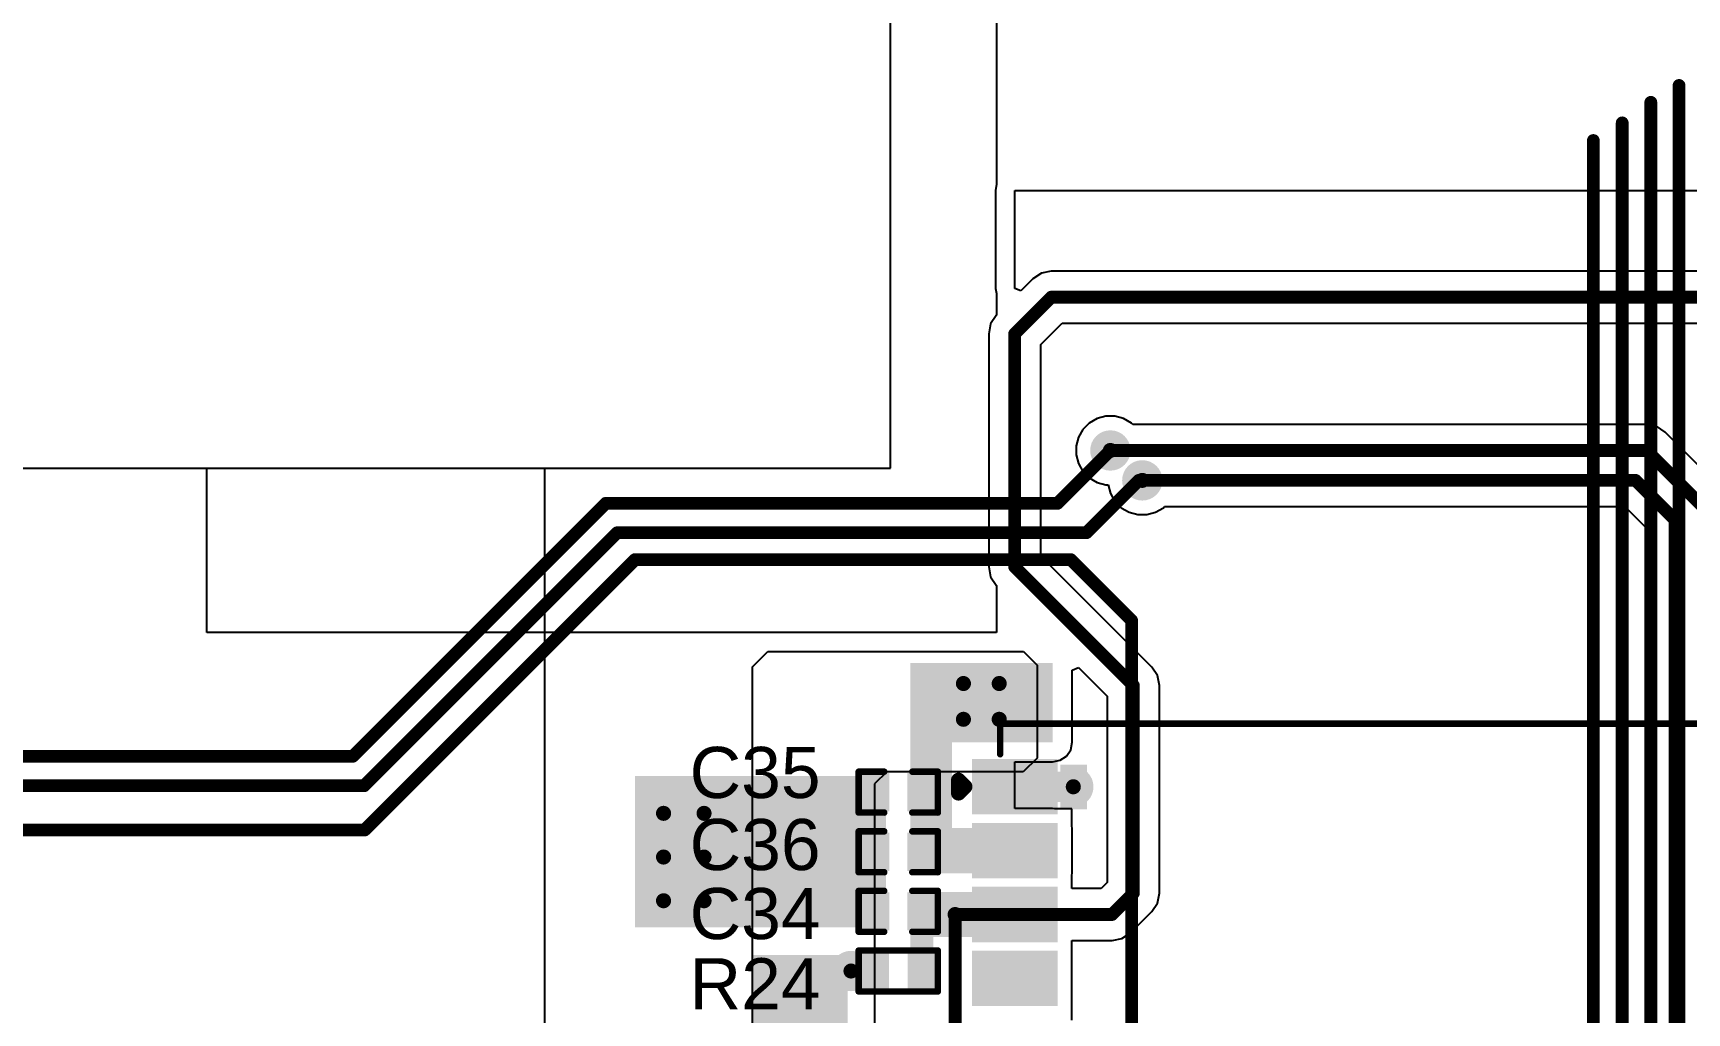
# Model space of a CAD drawing. Header units: millimetres. Extents: x -1.62 to 7.16, y -0.1 to 4.29.
# Drawn here: x 5.086 to 6.38, y 1.998 to 2.765 of the extents above; entities that cross this region are included whole.
import ezdxf

# ---------------------------------------------------------------- set-up
doc = ezdxf.new("R2010")
doc.units = ezdxf.units.MM
doc.header["$MEASUREMENT"] = 0
for name, color, linetype in [('BottomLayer', 5, 'Continuous'), ('BottomSolder', 6, 'Continuous'), ('TopLayer', 1, 'Continuous'), ('TopOverlay', 2, 'Continuous'), ('TopPaste', 8, 'Continuous'), ('TopSolder', 216, 'Continuous'), ('ViaHoleLayer', 16, 'Continuous')]:
    doc.layers.add(name, color=color, linetype=linetype)
doc.styles.add('Arial', font='', dxfattribs={"height": 0.2})
doc.styles.get('Arial').set_extended_font_data('Arial')

# ---------------------------------------------------------------- blocks, each defined once
blk = doc.blocks.new('ESP32_WROOM_32UE_N16_66')
at = {"layer": 'TopLayer'}
for points in [[(-0.374, 0.3673), (-0.315, 0.3673), (-0.315, 0.3319), (-0.374, 0.3319)], [(-0.374, 0.3173), (-0.315, 0.3173), (-0.315, 0.2819), (-0.374, 0.2819)], [(-0.374, 0.2673), (-0.315, 0.2673), (-0.315, 0.2319), (-0.374, 0.2319)], [(-0.374, 0.2173), (-0.315, 0.2173), (-0.315, 0.1819), (-0.374, 0.1819)]]:
    blk.add_hatch(color=1, dxfattribs=at).paths.add_polyline_path(points)
at = {"layer": 'TopOverlay'}
blk.add_hatch(color=2, dxfattribs=at).paths.add_polyline_path([(-0.309, 0.332), (-0.288, 0.332), (-0.288, 0.367), (-0.309, 0.367)])
at = {"layer": 'TopPaste'}
for points in [[(-0.374, 0.3673), (-0.315, 0.3673), (-0.315, 0.3319), (-0.374, 0.3319)], [(-0.374, 0.3173), (-0.315, 0.3173), (-0.315, 0.2819), (-0.374, 0.2819)], [(-0.374, 0.2673), (-0.315, 0.2673), (-0.315, 0.2319), (-0.374, 0.2319)], [(-0.374, 0.2173), (-0.315, 0.2173), (-0.315, 0.1819), (-0.374, 0.1819)]]:
    blk.add_hatch(color=8, dxfattribs=at).paths.add_polyline_path(points)
at = {"layer": 'TopSolder'}
for points in [[(-0.378, 0.3713), (-0.311, 0.3713), (-0.311, 0.3279), (-0.378, 0.3279)], [(-0.378, 0.3213), (-0.311, 0.3213), (-0.311, 0.2779), (-0.378, 0.2779)], [(-0.378, 0.2713), (-0.311, 0.2713), (-0.311, 0.2279), (-0.378, 0.2279)], [(-0.378, 0.2213), (-0.311, 0.2213), (-0.311, 0.1779), (-0.378, 0.1779)]]:
    blk.add_hatch(color=216, dxfattribs=at).paths.add_polyline_path(points)
at = {"layer": 'TopOverlay'}
for points, const_width in [([(-0.356, 0.399), (0.356, 0.399)], 0.005), ([(-0.356, 0.375), (-0.356, 0.399)], 0.005), ([(-0.3886, 0.3547), (-0.3836, 0.3497)], 0.0118), ([(-0.3886, 0.3447), (-0.3886, 0.3547)], 0.0118), ([(-0.3886, 0.3447), (-0.3836, 0.3497)], 0.0118)]:
    blk.add_lwpolyline(points, dxfattribs=dict(at, const_width=const_width))
for points, const_width in [([(-0.3573, 0.399, 1), (-0.3548, 0.399, 1)], 0.0025), ([(-0.3573, 0.399, 1), (-0.3548, 0.399, 1)], 0.0025), ([(-0.3573, 0.375, 1), (-0.3548, 0.375, 1)], 0.0025), ([(-0.3916, 0.3547, 1), (-0.3857, 0.3547, 1)], 0.00591), ([(-0.3916, 0.3547, 1), (-0.3857, 0.3547, 1)], 0.00591), ([(-0.3916, 0.3447, 1), (-0.3857, 0.3447, 1)], 0.00591), ([(-0.3916, 0.3447, 1), (-0.3857, 0.3447, 1)], 0.00591), ([(-0.3866, 0.3497, 1), (-0.3807, 0.3497, 1)], 0.00591), ([(-0.3866, 0.3497, 1), (-0.3807, 0.3497, 1)], 0.00591)]:
    blk.add_lwpolyline(points, format="xyb", close=True, dxfattribs=dict(at, const_width=const_width))
blk = doc.blocks.new('R___0402_109')
at = {"layer": 'TopLayer'}
for points in [[(-0.0275, -0.0125), (-0.0275, 0.0125), (-0.0095, 0.0125), (-0.0095, -0.0125)], [(0.0095, -0.0125), (0.0095, 0.0125), (0.0275, 0.0125), (0.0275, -0.0125)]]:
    blk.add_hatch(color=1, dxfattribs=at).paths.add_polyline_path(points)
at = {"layer": 'TopPaste'}
for points in [[(-0.0275, -0.0125), (-0.0275, 0.0125), (-0.0095, 0.0125), (-0.0095, -0.0125)], [(0.0095, -0.0125), (0.0095, 0.0125), (0.0275, 0.0125), (0.0275, -0.0125)]]:
    blk.add_hatch(color=8, dxfattribs=at).paths.add_polyline_path(points)
at = {"layer": 'TopSolder'}
for points in [[(-0.0297, -0.0147), (-0.0297, 0.0147), (-0.0073, 0.0147), (-0.0073, -0.0147)], [(0.0073, -0.0147), (0.0073, 0.0147), (0.0297, 0.0147), (0.0297, -0.0147)]]:
    blk.add_hatch(color=216, dxfattribs=at).paths.add_polyline_path(points)
at = {"layer": 'TopOverlay'}
for points, const_width in [([(0.031, 0.016), (-0.031, 0.016)], 0.005), ([(-0.031, 0.016), (-0.031, -0.016)], 0.005), ([(0.031, 0.016), (0.031, -0.016)], 0.005), ([(0.031, -0.016), (-0.031, -0.016)], 0.005), ([(0.032, -0.017), (-0.032, -0.017)], 0.000127)]:
    blk.add_lwpolyline(points, dxfattribs=dict(at, const_width=const_width))
for points, const_width in [([(-0.0323, 0.016, 1), (-0.0297, 0.016, 1)], 0.0025), ([(-0.0323, 0.016, 1), (-0.0297, 0.016, 1)], 0.0025), ([(0.0297, 0.016, 1), (0.0323, 0.016, 1)], 0.0025), ([(0.0297, 0.016, 1), (0.0323, 0.016, 1)], 0.0025), ([(-0.0323, -0.016, 1), (-0.0297, -0.016, 1)], 0.0025), ([(-0.0323, -0.016, 1), (-0.0297, -0.016, 1)], 0.0025), ([(-0.032, -0.017, 1), (-0.032, -0.017, 1)], 0.0000635), ([(0.0297, -0.016, 1), (0.0323, -0.016, 1)], 0.0025), ([(0.0297, -0.016, 1), (0.0323, -0.016, 1)], 0.0025), ([(0.032, -0.017, 1), (0.032, -0.017, 1)], 0.0000635)]:
    blk.add_lwpolyline(points, format="xyb", close=True, dxfattribs=dict(at, const_width=const_width))
blk = doc.blocks.new('C___0402_196')
at = {"layer": 'TopLayer'}
for points in [[(-0.0275, -0.0125), (-0.0275, 0.0125), (-0.0095, 0.0125), (-0.0095, -0.0125)], [(0.0095, -0.0125), (0.0095, 0.0125), (0.0275, 0.0125), (0.0275, -0.0125)]]:
    blk.add_hatch(color=1, dxfattribs=at).paths.add_polyline_path(points)
at = {"layer": 'TopPaste'}
for points in [[(-0.0275, -0.0125), (-0.0275, 0.0125), (-0.0095, 0.0125), (-0.0095, -0.0125)], [(0.0095, -0.0125), (0.0095, 0.0125), (0.0275, 0.0125), (0.0275, -0.0125)]]:
    blk.add_hatch(color=8, dxfattribs=at).paths.add_polyline_path(points)
at = {"layer": 'TopSolder'}
for points in [[(-0.0299, -0.0149), (-0.0299, 0.0149), (-0.0071, 0.0149), (-0.0071, -0.0149)], [(0.0071, -0.0149), (0.0071, 0.0149), (0.0299, 0.0149), (0.0299, -0.0149)]]:
    blk.add_hatch(color=216, dxfattribs=at).paths.add_polyline_path(points)
at = {"layer": 'TopOverlay', "const_width": 0.005}
for points in [[(-0.031, -0.016), (-0.031, 0.016)], [(-0.031, 0.016), (-0.011, 0.016)], [(0.011, 0.016), (0.031, 0.016)], [(0.031, -0.016), (0.031, 0.016)], [(-0.031, -0.016), (-0.011, -0.016)], [(0.011, -0.016), (0.031, -0.016)]]:
    blk.add_lwpolyline(points, dxfattribs=at)
at = {"layer": 'TopOverlay', "const_width": 0.0025}
for points in [[(-0.0323, 0.016, 1), (-0.0297, 0.016, 1)], [(-0.0323, 0.016, 1), (-0.0297, 0.016, 1)], [(-0.0123, 0.016, 1), (-0.0097, 0.016, 1)], [(0.0097, 0.016, 1), (0.0123, 0.016, 1)], [(0.0297, 0.016, 1), (0.0323, 0.016, 1)], [(0.0297, 0.016, 1), (0.0323, 0.016, 1)], [(-0.0323, -0.016, 1), (-0.0297, -0.016, 1)], [(-0.0323, -0.016, 1), (-0.0297, -0.016, 1)], [(-0.0123, -0.016, 1), (-0.0097, -0.016, 1)], [(0.0097, -0.016, 1), (0.0123, -0.016, 1)], [(0.0297, -0.016, 1), (0.0323, -0.016, 1)], [(0.0297, -0.016, 1), (0.0323, -0.016, 1)]]:
    blk.add_lwpolyline(points, format="xyb", close=True, dxfattribs=at)
blk = doc.blocks.new('C___0402_197')
at = {"layer": 'TopLayer'}
for points in [[(-0.0275, -0.0125), (-0.0275, 0.0125), (-0.0095, 0.0125), (-0.0095, -0.0125)], [(0.0095, -0.0125), (0.0095, 0.0125), (0.0275, 0.0125), (0.0275, -0.0125)]]:
    blk.add_hatch(color=1, dxfattribs=at).paths.add_polyline_path(points)
at = {"layer": 'TopPaste'}
for points in [[(-0.0275, -0.0125), (-0.0275, 0.0125), (-0.0095, 0.0125), (-0.0095, -0.0125)], [(0.0095, -0.0125), (0.0095, 0.0125), (0.0275, 0.0125), (0.0275, -0.0125)]]:
    blk.add_hatch(color=8, dxfattribs=at).paths.add_polyline_path(points)
at = {"layer": 'TopSolder'}
for points in [[(-0.0299, -0.0149), (-0.0299, 0.0149), (-0.0071, 0.0149), (-0.0071, -0.0149)], [(0.0071, -0.0149), (0.0071, 0.0149), (0.0299, 0.0149), (0.0299, -0.0149)]]:
    blk.add_hatch(color=216, dxfattribs=at).paths.add_polyline_path(points)
at = {"layer": 'TopOverlay', "const_width": 0.005}
for points in [[(-0.031, -0.016), (-0.031, 0.016)], [(-0.031, 0.016), (-0.011, 0.016)], [(0.011, 0.016), (0.031, 0.016)], [(0.031, -0.016), (0.031, 0.016)], [(-0.031, -0.016), (-0.011, -0.016)], [(0.011, -0.016), (0.031, -0.016)]]:
    blk.add_lwpolyline(points, dxfattribs=at)
at = {"layer": 'TopOverlay', "const_width": 0.0025}
for points in [[(-0.0323, 0.016, 1), (-0.0297, 0.016, 1)], [(-0.0323, 0.016, 1), (-0.0297, 0.016, 1)], [(-0.0123, 0.016, 1), (-0.0097, 0.016, 1)], [(0.0097, 0.016, 1), (0.0123, 0.016, 1)], [(0.0297, 0.016, 1), (0.0323, 0.016, 1)], [(0.0297, 0.016, 1), (0.0323, 0.016, 1)], [(-0.0323, -0.016, 1), (-0.0297, -0.016, 1)], [(-0.0323, -0.016, 1), (-0.0297, -0.016, 1)], [(-0.0123, -0.016, 1), (-0.0097, -0.016, 1)], [(0.0097, -0.016, 1), (0.0123, -0.016, 1)], [(0.0297, -0.016, 1), (0.0323, -0.016, 1)], [(0.0297, -0.016, 1), (0.0323, -0.016, 1)]]:
    blk.add_lwpolyline(points, format="xyb", close=True, dxfattribs=at)
blk = doc.blocks.new('C___0402_198')
at = {"layer": 'TopLayer'}
for points in [[(-0.0275, -0.0125), (-0.0275, 0.0125), (-0.0095, 0.0125), (-0.0095, -0.0125)], [(0.0095, -0.0125), (0.0095, 0.0125), (0.0275, 0.0125), (0.0275, -0.0125)]]:
    blk.add_hatch(color=1, dxfattribs=at).paths.add_polyline_path(points)
at = {"layer": 'TopPaste'}
for points in [[(-0.0275, -0.0125), (-0.0275, 0.0125), (-0.0095, 0.0125), (-0.0095, -0.0125)], [(0.0095, -0.0125), (0.0095, 0.0125), (0.0275, 0.0125), (0.0275, -0.0125)]]:
    blk.add_hatch(color=8, dxfattribs=at).paths.add_polyline_path(points)
at = {"layer": 'TopSolder'}
for points in [[(-0.0299, -0.0149), (-0.0299, 0.0149), (-0.0071, 0.0149), (-0.0071, -0.0149)], [(0.0071, -0.0149), (0.0071, 0.0149), (0.0299, 0.0149), (0.0299, -0.0149)]]:
    blk.add_hatch(color=216, dxfattribs=at).paths.add_polyline_path(points)
at = {"layer": 'TopOverlay', "const_width": 0.005}
for points in [[(-0.031, -0.016), (-0.031, 0.016)], [(-0.031, 0.016), (-0.011, 0.016)], [(0.011, 0.016), (0.031, 0.016)], [(0.031, -0.016), (0.031, 0.016)], [(-0.031, -0.016), (-0.011, -0.016)], [(0.011, -0.016), (0.031, -0.016)]]:
    blk.add_lwpolyline(points, dxfattribs=at)
at = {"layer": 'TopOverlay', "const_width": 0.0025}
for points in [[(-0.0323, 0.016, 1), (-0.0297, 0.016, 1)], [(-0.0323, 0.016, 1), (-0.0297, 0.016, 1)], [(-0.0123, 0.016, 1), (-0.0097, 0.016, 1)], [(0.0097, 0.016, 1), (0.0123, 0.016, 1)], [(0.0297, 0.016, 1), (0.0323, 0.016, 1)], [(0.0297, 0.016, 1), (0.0323, 0.016, 1)], [(-0.0323, -0.016, 1), (-0.0297, -0.016, 1)], [(-0.0323, -0.016, 1), (-0.0297, -0.016, 1)], [(-0.0123, -0.016, 1), (-0.0097, -0.016, 1)], [(0.0097, -0.016, 1), (0.0123, -0.016, 1)], [(0.0297, -0.016, 1), (0.0323, -0.016, 1)], [(0.0297, -0.016, 1), (0.0323, -0.016, 1)]]:
    blk.add_lwpolyline(points, format="xyb", close=True, dxfattribs=at)

msp = doc.modelspace()

# ---------------------------------------------------------------- hatches: boundary and pattern name
at = {"layer": 'BottomLayer'}
h = msp.add_hatch(color=5, dxfattribs=at)
edge = h.paths.add_edge_path()
edge.add_arc((5.929, 2.4384), 0.0118, 0, 360)
h = msp.add_hatch(color=5, dxfattribs=at)
edge = h.paths.add_edge_path()
edge.add_arc((5.954, 2.415), 0.0118, 0, 360)
h = msp.add_hatch(color=5, dxfattribs=at)
edge = h.paths.add_edge_path()
edge.add_arc((5.814, 2.256), 0.0118, 0, 360)
h = msp.add_hatch(color=5, dxfattribs=at)
edge = h.paths.add_edge_path()
edge.add_arc((5.842, 2.256), 0.0118, 0, 360)
h = msp.add_hatch(color=5, dxfattribs=at)
edge = h.paths.add_edge_path()
edge.add_arc((5.814, 2.228), 0.0118, 0, 360)
h = msp.add_hatch(color=5, dxfattribs=at)
edge = h.paths.add_edge_path()
edge.add_arc((5.842, 2.228), 0.0118, 0, 360)
h = msp.add_hatch(color=5, dxfattribs=at)
edge = h.paths.add_edge_path()
edge.add_arc((5.9, 2.1752), 0.0118, 0, 360)
h = msp.add_hatch(color=5, dxfattribs=at)
edge = h.paths.add_edge_path()
edge.add_arc((5.5793, 2.1544), 0.0118, 0, 360)
h = msp.add_hatch(color=5, dxfattribs=at)
edge = h.paths.add_edge_path()
edge.add_arc((5.611, 2.1544), 0.0118, 0, 360)
h = msp.add_hatch(color=5, dxfattribs=at)
edge = h.paths.add_edge_path()
edge.add_arc((5.5793, 2.1202), 0.0118, 0, 360)
h = msp.add_hatch(color=5, dxfattribs=at)
edge = h.paths.add_edge_path()
edge.add_arc((5.611, 2.1202), 0.0118, 0, 360)
h = msp.add_hatch(color=5, dxfattribs=at)
edge = h.paths.add_edge_path()
edge.add_arc((5.5793, 2.086), 0.0118, 0, 360)
h = msp.add_hatch(color=5, dxfattribs=at)
edge = h.paths.add_edge_path()
edge.add_arc((5.611, 2.086), 0.0118, 0, 360)
h = msp.add_hatch(color=5, dxfattribs=at)
edge = h.paths.add_edge_path()
edge.add_arc((5.8075, 2.0752), 0.0118, 0, 360)
h = msp.add_hatch(color=5, dxfattribs=at)
edge = h.paths.add_edge_path()
edge.add_arc((5.726, 2.031), 0.0118, 0, 360)
at = {"layer": 'BottomSolder'}
h = msp.add_hatch(color=6, dxfattribs=at)
edge = h.paths.add_edge_path()
edge.add_arc((5.929, 2.4384), 0.0158, 0, 360)
h = msp.add_hatch(color=6, dxfattribs=at)
edge = h.paths.add_edge_path()
edge.add_arc((5.954, 2.415), 0.0158, 0, 360)
h = msp.add_hatch(color=6, dxfattribs=at)
edge = h.paths.add_edge_path()
edge.add_arc((5.814, 2.256), 0.0158, 0, 360)
h = msp.add_hatch(color=6, dxfattribs=at)
edge = h.paths.add_edge_path()
edge.add_arc((5.842, 2.256), 0.0158, 0, 360)
h = msp.add_hatch(color=6, dxfattribs=at)
edge = h.paths.add_edge_path()
edge.add_arc((5.814, 2.228), 0.0158, 0, 360)
h = msp.add_hatch(color=6, dxfattribs=at)
edge = h.paths.add_edge_path()
edge.add_arc((5.842, 2.228), 0.0158, 0, 360)
h = msp.add_hatch(color=6, dxfattribs=at)
edge = h.paths.add_edge_path()
edge.add_arc((5.9, 2.1752), 0.0158, 0, 360)
h = msp.add_hatch(color=6, dxfattribs=at)
edge = h.paths.add_edge_path()
edge.add_arc((5.5793, 2.1544), 0.0158, 0, 360)
h = msp.add_hatch(color=6, dxfattribs=at)
edge = h.paths.add_edge_path()
edge.add_arc((5.611, 2.1544), 0.0158, 0, 360)
h = msp.add_hatch(color=6, dxfattribs=at)
edge = h.paths.add_edge_path()
edge.add_arc((5.5793, 2.1202), 0.0158, 0, 360)
h = msp.add_hatch(color=6, dxfattribs=at)
edge = h.paths.add_edge_path()
edge.add_arc((5.611, 2.1202), 0.0158, 0, 360)
h = msp.add_hatch(color=6, dxfattribs=at)
edge = h.paths.add_edge_path()
edge.add_arc((5.5793, 2.086), 0.0158, 0, 360)
h = msp.add_hatch(color=6, dxfattribs=at)
edge = h.paths.add_edge_path()
edge.add_arc((5.611, 2.086), 0.0158, 0, 360)
h = msp.add_hatch(color=6, dxfattribs=at)
edge = h.paths.add_edge_path()
edge.add_arc((5.8075, 2.0752), 0.0158, 0, 360)
h = msp.add_hatch(color=6, dxfattribs=at)
edge = h.paths.add_edge_path()
edge.add_arc((5.726, 2.031), 0.0158, 0, 360)
at = {"layer": 'TopLayer'}
h = msp.add_hatch(color=1, dxfattribs=at)
edge = h.paths.add_edge_path()
edge.add_arc((5.929, 2.4384), 0.0118, 0, 360)
h = msp.add_hatch(color=1, dxfattribs=at)
edge = h.paths.add_edge_path()
edge.add_arc((5.954, 2.415), 0.0118, 0, 360)
for points in [[(5.7725, 2.1075), (5.805, 2.1075), (5.805, 2.272), (5.7725, 2.272)], [(5.773, 2.21), (5.8838, 2.21), (5.8838, 2.272), (5.773, 2.272)], [(5.557, 2.0652), (5.7535, 2.0652), (5.7535, 2.1835), (5.557, 2.1835)], [(5.8543, 2.1633), (5.9, 2.1633), (5.9, 2.1871), (5.8543, 2.1871)], [(5.7725, 2.1075), (5.8838, 2.1075), (5.8838, 2.1429), (5.7725, 2.1429)], [(5.7725, 2.0575), (5.8838, 2.0575), (5.8838, 2.0929), (5.7725, 2.0929)], [(5.7725, 2.0185), (5.7905, 2.0185), (5.7905, 2.0902), (5.7725, 2.0902)], [(5.6495, 1.612), (5.7233, 1.612), (5.7233, 2.0435), (5.6495, 2.0435)], [(5.712, 2.0185), (5.7535, 2.0185), (5.7535, 2.0435), (5.712, 2.0435)]]:
    msp.add_hatch(color=1, dxfattribs=at).paths.add_polyline_path(points)
h = msp.add_hatch(color=1, dxfattribs=at)
edge = h.paths.add_edge_path()
edge.add_arc((5.814, 2.256), 0.0118, 0, 360)
h = msp.add_hatch(color=1, dxfattribs=at)
edge = h.paths.add_edge_path()
edge.add_arc((5.842, 2.256), 0.0118, 0, 360)
h = msp.add_hatch(color=1, dxfattribs=at)
edge = h.paths.add_edge_path()
edge.add_arc((5.814, 2.228), 0.0118, 0, 360)
h = msp.add_hatch(color=1, dxfattribs=at)
edge = h.paths.add_edge_path()
edge.add_arc((5.842, 2.228), 0.0118, 0, 360)
h = msp.add_hatch(color=1, dxfattribs=at)
edge = h.paths.add_edge_path()
edge.add_arc((5.9, 2.1752), 0.0118, 0, 360)
h = msp.add_hatch(color=1, dxfattribs=at)
edge = h.paths.add_edge_path()
edge.add_arc((5.5793, 2.1544), 0.0118, 0, 360)
h = msp.add_hatch(color=1, dxfattribs=at)
edge = h.paths.add_edge_path()
edge.add_arc((5.611, 2.1544), 0.0118, 0, 360)
h = msp.add_hatch(color=1, dxfattribs=at)
edge = h.paths.add_edge_path()
edge.add_arc((5.5793, 2.1202), 0.0118, 0, 360)
h = msp.add_hatch(color=1, dxfattribs=at)
edge = h.paths.add_edge_path()
edge.add_arc((5.611, 2.1202), 0.0118, 0, 360)
h = msp.add_hatch(color=1, dxfattribs=at)
edge = h.paths.add_edge_path()
edge.add_arc((5.5793, 2.086), 0.0118, 0, 360)
h = msp.add_hatch(color=1, dxfattribs=at)
edge = h.paths.add_edge_path()
edge.add_arc((5.611, 2.086), 0.0118, 0, 360)
h = msp.add_hatch(color=1, dxfattribs=at)
edge = h.paths.add_edge_path()
edge.add_arc((5.8075, 2.0752), 0.0118, 0, 360)
h = msp.add_hatch(color=1, dxfattribs=at)
edge = h.paths.add_edge_path()
edge.add_arc((5.726, 2.031), 0.0118, 0, 360)
at = {"layer": 'TopSolder'}
h = msp.add_hatch(color=216, dxfattribs=at)
edge = h.paths.add_edge_path()
edge.add_arc((5.929, 2.4384), 0.0158, 0, 360)
h = msp.add_hatch(color=216, dxfattribs=at)
edge = h.paths.add_edge_path()
edge.add_arc((5.954, 2.415), 0.0158, 0, 360)
h = msp.add_hatch(color=216, dxfattribs=at)
edge = h.paths.add_edge_path()
edge.add_arc((5.814, 2.256), 0.0158, 0, 360)
h = msp.add_hatch(color=216, dxfattribs=at)
edge = h.paths.add_edge_path()
edge.add_arc((5.842, 2.256), 0.0158, 0, 360)
h = msp.add_hatch(color=216, dxfattribs=at)
edge = h.paths.add_edge_path()
edge.add_arc((5.814, 2.228), 0.0158, 0, 360)
h = msp.add_hatch(color=216, dxfattribs=at)
edge = h.paths.add_edge_path()
edge.add_arc((5.842, 2.228), 0.0158, 0, 360)
h = msp.add_hatch(color=216, dxfattribs=at)
edge = h.paths.add_edge_path()
edge.add_arc((5.9, 2.1752), 0.0158, 0, 360)
h = msp.add_hatch(color=216, dxfattribs=at)
edge = h.paths.add_edge_path()
edge.add_arc((5.5793, 2.1544), 0.0158, 0, 360)
h = msp.add_hatch(color=216, dxfattribs=at)
edge = h.paths.add_edge_path()
edge.add_arc((5.611, 2.1544), 0.0158, 0, 360)
h = msp.add_hatch(color=216, dxfattribs=at)
edge = h.paths.add_edge_path()
edge.add_arc((5.5793, 2.1202), 0.0158, 0, 360)
h = msp.add_hatch(color=216, dxfattribs=at)
edge = h.paths.add_edge_path()
edge.add_arc((5.611, 2.1202), 0.0158, 0, 360)
h = msp.add_hatch(color=216, dxfattribs=at)
edge = h.paths.add_edge_path()
edge.add_arc((5.5793, 2.086), 0.0158, 0, 360)
h = msp.add_hatch(color=216, dxfattribs=at)
edge = h.paths.add_edge_path()
edge.add_arc((5.611, 2.086), 0.0158, 0, 360)
h = msp.add_hatch(color=216, dxfattribs=at)
edge = h.paths.add_edge_path()
edge.add_arc((5.8075, 2.0752), 0.0158, 0, 360)
h = msp.add_hatch(color=216, dxfattribs=at)
edge = h.paths.add_edge_path()
edge.add_arc((5.726, 2.031), 0.0158, 0, 360)
at = {"layer": 'ViaHoleLayer'}
h = msp.add_hatch(color=16, dxfattribs=at)
edge = h.paths.add_edge_path()
edge.add_arc((5.929, 2.4384), 0.00591, 0, 360)
h = msp.add_hatch(color=16, dxfattribs=at)
edge = h.paths.add_edge_path()
edge.add_arc((5.954, 2.415), 0.00591, 0, 360)
h = msp.add_hatch(color=16, dxfattribs=at)
edge = h.paths.add_edge_path()
edge.add_arc((5.814, 2.256), 0.00591, 0, 360)
h = msp.add_hatch(color=16, dxfattribs=at)
edge = h.paths.add_edge_path()
edge.add_arc((5.842, 2.256), 0.00591, 0, 360)
h = msp.add_hatch(color=16, dxfattribs=at)
edge = h.paths.add_edge_path()
edge.add_arc((5.814, 2.228), 0.00591, 0, 360)
h = msp.add_hatch(color=16, dxfattribs=at)
edge = h.paths.add_edge_path()
edge.add_arc((5.842, 2.228), 0.00591, 0, 360)
h = msp.add_hatch(color=16, dxfattribs=at)
edge = h.paths.add_edge_path()
edge.add_arc((5.9, 2.1752), 0.00591, 0, 360)
h = msp.add_hatch(color=16, dxfattribs=at)
edge = h.paths.add_edge_path()
edge.add_arc((5.5793, 2.1544), 0.00591, 0, 360)
h = msp.add_hatch(color=16, dxfattribs=at)
edge = h.paths.add_edge_path()
edge.add_arc((5.611, 2.1544), 0.00591, 0, 360)
h = msp.add_hatch(color=16, dxfattribs=at)
edge = h.paths.add_edge_path()
edge.add_arc((5.5793, 2.1202), 0.00591, 0, 360)
h = msp.add_hatch(color=16, dxfattribs=at)
edge = h.paths.add_edge_path()
edge.add_arc((5.611, 2.1202), 0.00591, 0, 360)
h = msp.add_hatch(color=16, dxfattribs=at)
edge = h.paths.add_edge_path()
edge.add_arc((5.5793, 2.086), 0.00591, 0, 360)
h = msp.add_hatch(color=16, dxfattribs=at)
edge = h.paths.add_edge_path()
edge.add_arc((5.611, 2.086), 0.00591, 0, 360)
h = msp.add_hatch(color=16, dxfattribs=at)
edge = h.paths.add_edge_path()
edge.add_arc((5.8075, 2.0752), 0.00591, 0, 360)
h = msp.add_hatch(color=16, dxfattribs=at)
edge = h.paths.add_edge_path()
edge.add_arc((5.726, 2.031), 0.00591, 0, 360)

# ---------------------------------------------------------------- linework, layer by layer
at = {"layer": 'BottomLayer'}
for p, q in [((5.649, 2.269), (5.661, 2.281)), ((5.661, 2.281), (5.861, 2.281)), ((5.861, 2.281), (5.8716, 2.2704)), ((5.649, 1.75), (5.649, 2.269)), ((5.8716, 2.2704), (5.8716, 2.1977)), ((5.8716, 2.1977), (5.8608, 2.187)), ((5.7541, 2.187), (5.7445, 2.1774)), ((5.7445, 2.1774), (5.7445, 1.274)), ((5.8608, 2.187), (5.7541, 2.187))]:
    msp.add_line(p, q, dxfattribs=at)
at = {"layer": 'BottomLayer', "const_width": 0.01}
for points in [[(6.3741, 1.6741), (6.3741, 2.7241)], [(6.352, 1.695), (6.352, 2.7109)], [(6.3296, 1.7206), (6.3296, 2.6948)], [(6.307, 1.7631), (6.307, 2.681)], [(5.8876, 2.397), (5.929, 2.4384)], [(5.9102, 2.374), (5.9512, 2.415)], [(5.9512, 2.415), (5.954, 2.415)], [(5.336, 2.199), (5.534, 2.397)], [(5.534, 2.397), (5.8876, 2.397)], [(5.345, 2.176), (5.543, 2.374)], [(5.543, 2.374), (5.9102, 2.374)], [(5.3453, 2.1413), (5.557, 2.353)], [(5.557, 2.353), (5.898, 2.353)], [(5.898, 2.353), (5.9456, 2.3054)], [(5.9456, 1.8893), (5.9456, 2.3054)], [(1.5335, 2.199), (5.336, 2.199)], [(1.5413, 2.176), (5.345, 2.176)], [(2.1259, 2.1413), (5.3453, 2.1413)], [(5.8075, 1.1485), (5.8075, 2.0752)]]:
    msp.add_lwpolyline(points, dxfattribs=at)
at = {"layer": 'BottomLayer', "const_width": 0.005}
for points in [[(6.3716, 2.7241, 1), (6.3766, 2.7241, 1)], [(6.3495, 2.7109, 1), (6.3545, 2.7109, 1)], [(6.3271, 2.6948, 1), (6.3321, 2.6948, 1)], [(6.3045, 2.681, 1), (6.3095, 2.681, 1)], [(5.9265, 2.4384, 1), (5.9315, 2.4384, 1)], [(5.9487, 2.415, 1), (5.9537, 2.415, 1)], [(5.9487, 2.415, 1), (5.9537, 2.415, 1)], [(5.9515, 2.415, 1), (5.9565, 2.415, 1)], [(5.5315, 2.397, 1), (5.5365, 2.397, 1)], [(5.5315, 2.397, 1), (5.5365, 2.397, 1)], [(5.8851, 2.397, 1), (5.8901, 2.397, 1)], [(5.8851, 2.397, 1), (5.8901, 2.397, 1)], [(5.5405, 2.374, 1), (5.5455, 2.374, 1)], [(5.5405, 2.374, 1), (5.5455, 2.374, 1)], [(5.9077, 2.374, 1), (5.9127, 2.374, 1)], [(5.9077, 2.374, 1), (5.9127, 2.374, 1)], [(5.5545, 2.353, 1), (5.5595, 2.353, 1)], [(5.5545, 2.353, 1), (5.5595, 2.353, 1)], [(5.8955, 2.353, 1), (5.9005, 2.353, 1)], [(5.8955, 2.353, 1), (5.9005, 2.353, 1)], [(5.9431, 2.3054, 1), (5.9481, 2.3054, 1)], [(5.9431, 2.3054, 1), (5.9481, 2.3054, 1)], [(5.3335, 2.199, 1), (5.3385, 2.199, 1)], [(5.3335, 2.199, 1), (5.3385, 2.199, 1)], [(5.3425, 2.176, 1), (5.3475, 2.176, 1)], [(5.3425, 2.176, 1), (5.3475, 2.176, 1)], [(5.3428, 2.1413, 1), (5.3478, 2.1413, 1)], [(5.3428, 2.1413, 1), (5.3478, 2.1413, 1)], [(5.805, 2.0752, 1), (5.81, 2.0752, 1)]]:
    msp.add_lwpolyline(points, format="xyb", close=True, dxfattribs=at)
at = {"layer": 'TopLayer'}
for p, q in [((5.84, 4.2354), (5.84, 2.6469)), ((5.757, 2.4246), (5.757, 2.8113)), ((5.84, 2.6469), (5.839, 2.642)), ((5.839, 2.642), (5.839, 2.5653)), ((5.8543, 2.5653), (5.8543, 2.642)), ((5.8543, 2.642), (6.9697, 2.642)), ((5.875, 2.5773), (5.8684, 2.5728)), ((5.8828, 2.5788), (5.875, 2.5773)), ((6.9562, 2.5788), (5.8828, 2.5788)), ((5.839, 2.5653), (5.8398, 2.5612)), ((5.8589, 2.5634), (5.8543, 2.5653)), ((5.8684, 2.5728), (5.8589, 2.5634)), ((5.8398, 2.5612), (5.84, 2.5603)), ((5.84, 2.5603), (5.84, 2.5444)), ((5.8353, 2.5375), (5.8338, 2.5297)), ((5.8397, 2.5441), (5.8353, 2.5375)), ((5.84, 2.5444), (5.8397, 2.5441)), ((5.8745, 2.5213), (5.8913, 2.538)), ((5.8913, 2.538), (6.9508, 2.538)), ((5.8338, 2.5297), (5.8338, 2.3473)), ((5.8745, 2.3558), (5.8745, 2.5213)), ((5.9125, 2.4599), (5.9075, 2.4549)), ((5.9186, 2.4634), (5.9125, 2.4599)), ((5.9255, 2.4652), (5.9186, 2.4634)), ((5.9325, 2.4652), (5.9255, 2.4652)), ((5.9393, 2.4634), (5.9325, 2.4652)), ((5.9455, 2.4599), (5.9393, 2.4634)), ((5.9465, 2.4588), (5.9455, 2.4599)), ((5.904, 2.4488), (5.9022, 2.442)), ((5.9075, 2.4549), (5.904, 2.4488)), ((6.3487, 2.4588), (5.9465, 2.4588)), ((6.3565, 2.4573), (6.3487, 2.4588)), ((6.3631, 2.4528), (6.3565, 2.4573)), ((6.4086, 2.4074), (6.3631, 2.4528)), ((5.9022, 2.442), (5.9022, 2.4349)), ((5.9022, 2.4349), (5.904, 2.4281)), ((4.6176, 2.4246), (5.486, 2.4246)), ((5.2218, 2.296), (5.2218, 2.4246)), ((5.2218, 2.4246), (5.757, 2.4246)), ((5.486, 2.4246), (5.486, 1.7926)), ((5.904, 2.4281), (5.9075, 2.422)), ((5.9075, 2.422), (5.9125, 2.417)), ((5.9125, 2.417), (5.9186, 2.4134)), ((5.9186, 2.4134), (5.9255, 2.4116)), ((5.9255, 2.4116), (5.9272, 2.4116)), ((5.9272, 2.4116), (5.9272, 2.4115)), ((5.9272, 2.4115), (5.929, 2.4047)), ((5.929, 2.4047), (5.9325, 2.3985)), ((5.9325, 2.3985), (5.9375, 2.3935)), ((5.9375, 2.3935), (5.9437, 2.39)), ((5.9437, 2.39), (5.9505, 2.3882)), ((5.9505, 2.3882), (5.9575, 2.3882)), ((5.9575, 2.3882), (5.9643, 2.39)), ((5.9643, 2.39), (5.9705, 2.3935)), ((5.9705, 2.3935), (5.9715, 2.3946)), ((5.9715, 2.3946), (6.3316, 2.3946)), ((6.3316, 2.3946), (6.3505, 2.3757)), ((6.3505, 2.3757), (6.3505, 1.6502)), ((5.8338, 2.3473), (5.8353, 2.3395)), ((5.9614, 2.2689), (5.8745, 2.3558)), ((5.8353, 2.3395), (5.8397, 2.3329)), ((5.8397, 2.3329), (5.84, 2.3326)), ((5.84, 2.3326), (5.84, 2.296)), ((5.84, 2.296), (5.2218, 2.296)), ((5.8991, 2.2664), (5.9041, 2.2685)), ((5.8991, 2.21), (5.8991, 2.2664)), ((5.9041, 2.2685), (5.9266, 2.246)), ((5.9658, 2.2623), (5.9614, 2.2689)), ((5.9614, 2.2689), (5.9614, 2.2689)), ((5.9674, 2.2545), (5.9658, 2.2623)), ((5.9674, 2.0919), (5.9674, 2.2545)), ((5.9266, 2.246), (5.9266, 2.1003)), ((5.8947, 2.1992), (5.898, 2.2041)), ((5.898, 2.2041), (5.8991, 2.21)), ((5.8543, 2.1582), (5.8543, 2.1947)), ((5.8543, 2.1947), (5.8838, 2.1947)), ((5.8838, 2.1947), (5.8897, 2.1959)), ((5.8897, 2.1959), (5.8947, 2.1992)), ((5.8838, 2.1582), (5.8543, 2.1582)), ((5.8853, 2.1579), (5.8838, 2.1582)), ((5.8988, 2.1579), (5.8853, 2.1579)), ((5.8988, 2.1444), (5.8988, 2.1579)), ((5.8991, 2.1429), (5.8988, 2.1444)), ((5.8991, 2.1075), (5.8991, 2.1429)), ((5.8988, 2.106), (5.8991, 2.1075)), ((5.8988, 2.0956), (5.8988, 2.106)), ((5.9266, 2.1003), (5.9219, 2.0956)), ((5.9219, 2.0956), (5.8988, 2.0956)), ((5.9614, 2.0775), (5.9658, 2.0841)), ((5.9658, 2.0841), (5.9674, 2.0919)), ((5.9447, 2.0608), (5.9614, 2.0775)), ((5.9381, 2.0564), (5.9447, 2.0608)), ((5.8988, 1.9925), (5.8988, 2.0548)), ((5.8988, 2.0548), (5.9303, 2.0548)), ((5.9303, 2.0548), (5.9381, 2.0564))]:
    msp.add_line(p, q, dxfattribs=at)
at = {"layer": 'TopLayer', "const_width": 0.01}
for points in [[(5.8541, 2.5297), (5.8828, 2.5584)], [(5.8828, 2.5584), (7.0027, 2.5584)], [(5.8541, 2.3473), (5.8541, 2.5297)], [(5.929, 2.4384), (6.3487, 2.4384)], [(6.3487, 2.4384), (6.3942, 2.393)], [(5.954, 2.415), (6.3401, 2.415)], [(6.3401, 2.415), (6.3709, 2.3842)], [(6.3709, 1.6502), (6.3709, 2.3842)], [(5.8541, 2.3473), (5.947, 2.2545)], [(5.947, 2.0919), (5.947, 2.2545)], [(5.9303, 2.0752), (5.947, 2.0919)], [(5.8075, 2.0752), (5.8543, 2.0752)], [(5.8543, 2.0752), (5.9303, 2.0752)]]:
    msp.add_lwpolyline(points, dxfattribs=at)
at = {"layer": 'TopLayer', "const_width": 0.005}
for points in [[(5.8803, 2.5584, 1), (5.8853, 2.5584, 1)], [(5.8803, 2.5584, 1), (5.8853, 2.5584, 1)], [(5.8516, 2.5297, 1), (5.8566, 2.5297, 1)], [(5.8516, 2.5297, 1), (5.8566, 2.5297, 1)], [(5.9265, 2.4384, 1), (5.9315, 2.4384, 1)], [(6.3462, 2.4384, 1), (6.3512, 2.4384, 1)], [(6.3462, 2.4384, 1), (6.3512, 2.4384, 1)], [(5.9515, 2.415, 1), (5.9565, 2.415, 1)], [(6.3376, 2.415, 1), (6.3426, 2.415, 1)], [(6.3376, 2.415, 1), (6.3426, 2.415, 1)], [(6.3684, 2.3842, 1), (6.3734, 2.3842, 1)], [(6.3684, 2.3842, 1), (6.3734, 2.3842, 1)], [(5.8516, 2.3473, 1), (5.8566, 2.3473, 1)], [(5.8516, 2.3473, 1), (5.8566, 2.3473, 1)], [(5.9445, 2.2545, 1), (5.9495, 2.2545, 1)], [(5.9445, 2.2545, 1), (5.9495, 2.2545, 1)], [(5.9445, 2.0919, 1), (5.9495, 2.0919, 1)], [(5.9445, 2.0919, 1), (5.9495, 2.0919, 1)], [(5.805, 2.0752, 1), (5.81, 2.0752, 1)], [(5.8518, 2.0752, 1), (5.8568, 2.0752, 1)], [(5.8518, 2.0752, 1), (5.8568, 2.0752, 1)], [(5.9278, 2.0752, 1), (5.9328, 2.0752, 1)], [(5.9278, 2.0752, 1), (5.9328, 2.0752, 1)]]:
    msp.add_lwpolyline(points, format="xyb", close=True, dxfattribs=at)

# ---------------------------------------------------------------- block references
for name, p in [('ESP32_WROOM_32UE_N16_66', (6.1988, 1.8256)), ('C___0402_197', (5.763, 2.171)), ('C___0402_196', (5.763, 2.1243)), ('C___0402_198', (5.763, 2.0777))]:
    msp.add_blockref(name, p)
at = {"rotation": 180}
msp.add_blockref('R___0402_109', (5.763, 2.031), dxfattribs=at)

# ---------------------------------------------------------------- texts
at = {"layer": 'TopOverlay', "style": 'Arial'}
for s, p in [('C35', (5.5997, 2.1664)), ('C36', (5.5997, 2.11)), ('C34', (5.5997, 2.056)), ('R24', (5.5997, 2.001))]:
    msp.add_text(s, height=0.04, dxfattribs=at).set_placement(p)

doc.saveas('drawing.dxf')
